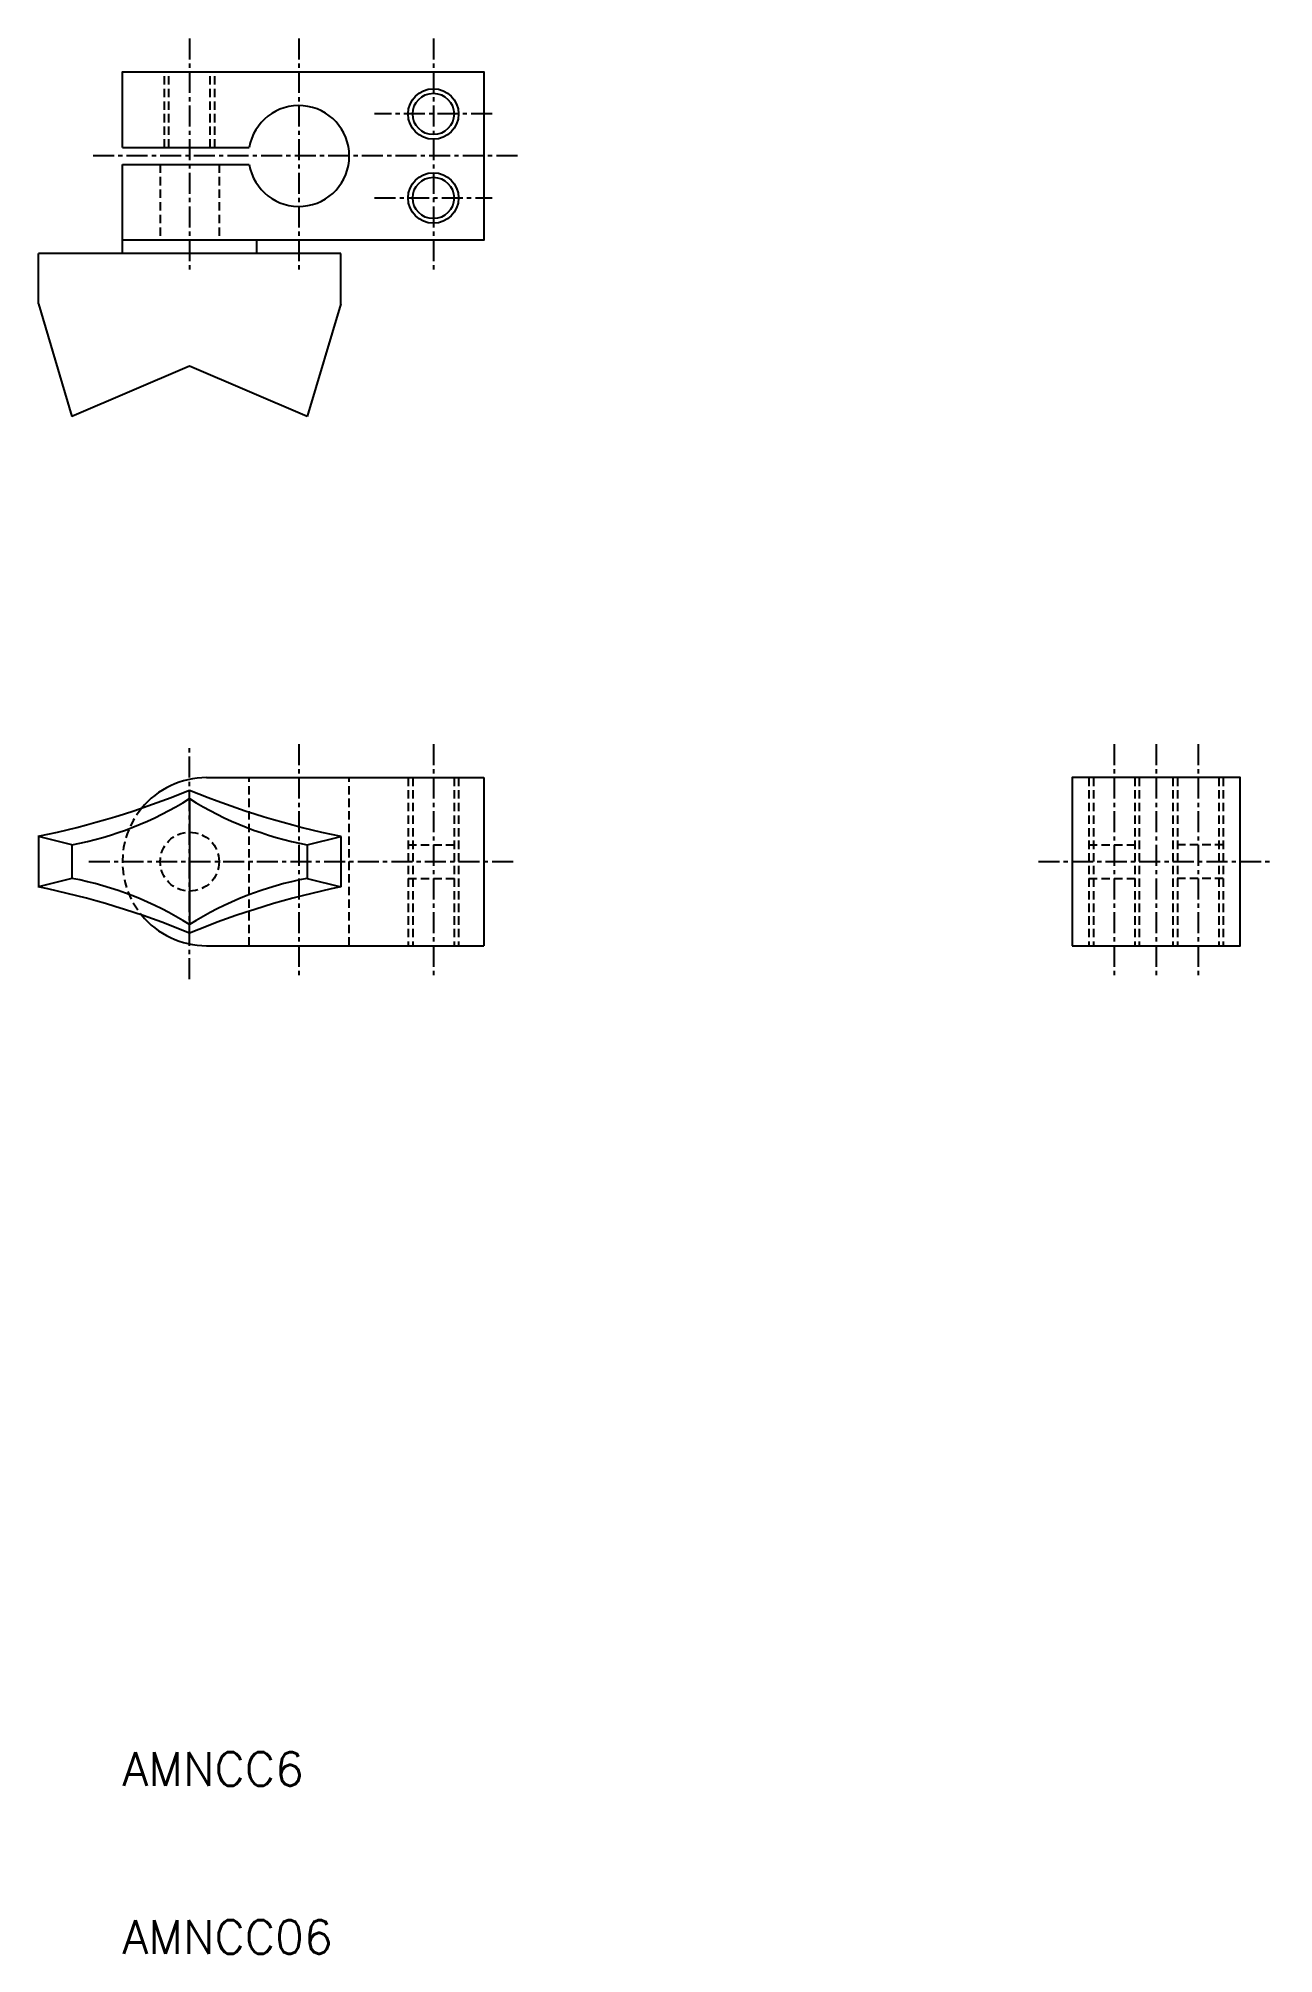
# Model space of a CAD drawing. Extents: x -372 to -299, y -3635 to -3521.
import ezdxf

# ---------------------------------------------------------------- set-up
doc = ezdxf.new("R2010")
doc.units = 0
doc.linetypes.add('CENTER', pattern=[2, 1.25, -0.25, 0.25, -0.25])
doc.linetypes.add('DASHED', pattern=[0.75, 0.5, -0.25])
doc.layers.get('0').update_dxf_attribs({"linetype": 'CONTINUOUS'})
doc.layers.add('CENTER', color=1, linetype='CENTER')
doc.styles.get("Standard").update_dxf_attribs({"font": 'txt', "bigfont": 'BIGFONT'})

# ---------------------------------------------------------------- blocks, each defined once
blk = doc.blocks.new('A$C711D6637')
at = {"color": 3, "linetype": 'CONTINUOUS'}
blk.add_circle((0, 0), 1.5, dxfattribs=at)
at = {"color": 7, "linetype": 'CONTINUOUS'}
blk.add_circle((0, 0), 1.23, dxfattribs=at)

msp = doc.modelspace()

# ---------------------------------------------------------------- linework, layer by layer
at = {"color": 3, "linetype": 'DASHED'}
for p, q in [((-364.76, -3527.66), (-364.76, -3523.16)), ((-364.49, -3527.66), (-364.49, -3523.16)), ((-362.03, -3527.66), (-362.03, -3523.16)), ((-361.76, -3527.66), (-361.76, -3523.16)), ((-365.01, -3528.66), (-365.01, -3533.16)), ((-361.51, -3528.66), (-361.51, -3533.16)), ((-359.72, -3575.16), (-359.72, -3565.16)), ((-353.76, -3575.16), (-353.76, -3565.16)), ((-350.26, -3565.16), (-350.26, -3575.16)), ((-349.99, -3565.16), (-349.99, -3575.16)), ((-347.53, -3565.16), (-347.53, -3575.16)), ((-347.26, -3565.16), (-347.26, -3575.16)), ((-309.76, -3565.16), (-309.76, -3575.16)), ((-309.49, -3565.16), (-309.49, -3575.16)), ((-307.03, -3565.16), (-307.03, -3575.16)), ((-306.76, -3565.16), (-306.76, -3575.16)), ((-304.76, -3565.16), (-304.76, -3575.16)), ((-304.49, -3565.16), (-304.49, -3575.16)), ((-302.03, -3565.16), (-302.03, -3575.16)), ((-301.76, -3565.16), (-301.76, -3575.16)), ((-350.26, -3569.16), (-347.26, -3569.16)), ((-309.76, -3569.16), (-306.76, -3569.16)), ((-301.76, -3569.16), (-304.76, -3569.16)), ((-350.26, -3571.16), (-347.26, -3571.16)), ((-309.76, -3571.16), (-306.76, -3571.16)), ((-301.76, -3571.16), (-304.76, -3571.16))]:
    msp.add_line(p, q, dxfattribs=at)
at = {"color": 7, "linetype": 'CONTINUOUS'}
for p, q in [((-367.26, -3527.66), (-359.72, -3527.66)), ((-367.26, -3528.66), (-359.72, -3528.66)), ((-354.26, -3533.96), (-372.26, -3533.96)), ((-354.26, -3533.96), (-372.26, -3533.96)), ((-372.26, -3536.96), (-372.26, -3533.96)), ((-367.26, -3533.96), (-367.26, -3533.16)), ((-359.26, -3533.96), (-359.26, -3533.16)), ((-354.26, -3536.96), (-354.26, -3533.96)), ((-372.26, -3536.96), (-370.26, -3543.66)), ((-354.26, -3536.96), (-356.26, -3543.66)), ((-362.26, -3565.16), (-345.76, -3565.16)), ((-345.76, -3565.16), (-345.76, -3575.16)), ((-363.26, -3566.41), (-363.26, -3573.91)), ((-372.26, -3568.66), (-372.26, -3571.66)), ((-370.26, -3569.16), (-372.26, -3568.66)), ((-370.26, -3569.16), (-370.26, -3571.16)), ((-356.26, -3569.16), (-354.26, -3568.66)), ((-356.26, -3569.16), (-356.26, -3571.16)), ((-354.26, -3568.66), (-354.26, -3571.66)), ((-370.26, -3571.16), (-372.26, -3571.66)), ((-356.26, -3571.16), (-354.26, -3571.66)), ((-362.26, -3575.16), (-345.76, -3575.16))]:
    msp.add_line(p, q, dxfattribs=at)
for points in [[(-367.26, -3527.66), (-367.26, -3523.16), (-345.76, -3523.16), (-345.76, -3533.16), (-367.26, -3533.16), (-367.26, -3528.66)], [(-356.26, -3543.66), (-363.26, -3540.66), (-370.26, -3543.66)]]:
    msp.add_lwpolyline(points, dxfattribs=at)
msp.add_lwpolyline([(-310.76, -3575.16), (-300.76, -3575.16), (-300.76, -3565.16), (-310.76, -3565.16)], close=True, dxfattribs=at)
at = {"color": 3, "linetype": 'DASHED'}
msp.add_circle((-363.26, -3570.16), 1.75, dxfattribs=at)
at = {"color": 7, "linetype": 'CONTINUOUS'}
for centre, radius, start, end in [((-356.76, -3528.16), 3, 189.5941, 170.4059), ((-382.39, -3519.42), 50.26, 281.619, 292.3627), ((-362.26, -3570.16), 5, 90, 140.6224), ((-344.14, -3519.42), 50.26, 247.6373, 258.381), ((-374.03, -3549.28), 20.23, 280.7341, 302.1614), ((-352.5, -3549.28), 20.23, 237.8386, 259.2659), ((-374.03, -3591.03), 20.23, 57.8386, 79.2659), ((-352.5, -3591.03), 20.23, 100.7341, 122.1614), ((-382.39, -3620.89), 50.26, 67.6373, 78.381), ((-382.39, -3620.89), 50.26, 67.6373, 78.381), ((-344.14, -3620.89), 50.26, 101.619, 112.3627), ((-344.14, -3620.89), 50.26, 101.619, 112.3627), ((-362.26, -3570.16), 5, 219.3776, 270)]:
    msp.add_arc(centre, radius, start, end, dxfattribs=at)
at = {"color": 3, "linetype": 'DASHED'}
msp.add_arc((-362.26, -3570.16), 5, 140.6224, 219.3776, dxfattribs=at)
at = {"layer": 'CENTER', "color": 1, "linetype": 'CENTER'}
for p, q in [((-363.26, -3521.16), (-363.26, -3535.16)), ((-356.76, -3521.16), (-356.76, -3535.16)), ((-348.76, -3521.16), (-348.76, -3535.16)), ((-345.26, -3525.66), (-352.26, -3525.66)), ((-343.76, -3528.16), (-369.26, -3528.16)), ((-352.26, -3530.66), (-345.26, -3530.66)), ((-363.26, -3577.16), (-363.26, -3563.16)), ((-356.76, -3563.16), (-356.76, -3577.16)), ((-348.76, -3563.16), (-348.76, -3577.16)), ((-308.26, -3563.16), (-308.26, -3577.16)), ((-305.76, -3563.16), (-305.76, -3577.16)), ((-303.26, -3563.16), (-303.26, -3577.16)), ((-369.26, -3570.16), (-343.76, -3570.16)), ((-312.76, -3570.16), (-298.76, -3570.16))]:
    msp.add_line(p, q, dxfattribs=at)

# ---------------------------------------------------------------- block references
at = {"color": 7, "linetype": 'CONTINUOUS'}
for p in [(-348.76, -3525.66), (-348.76, -3530.66)]:
    msp.add_blockref('A$C711D6637', p, dxfattribs=at)

# ---------------------------------------------------------------- texts
for s, p in [('AMNCC6', (-367.26, -3625.16)), ('AMNCC06', (-367.26, -3635.16))]:
    msp.add_text(s, height=2, dxfattribs=at).set_placement(p)

doc.saveas('drawing.dxf')
